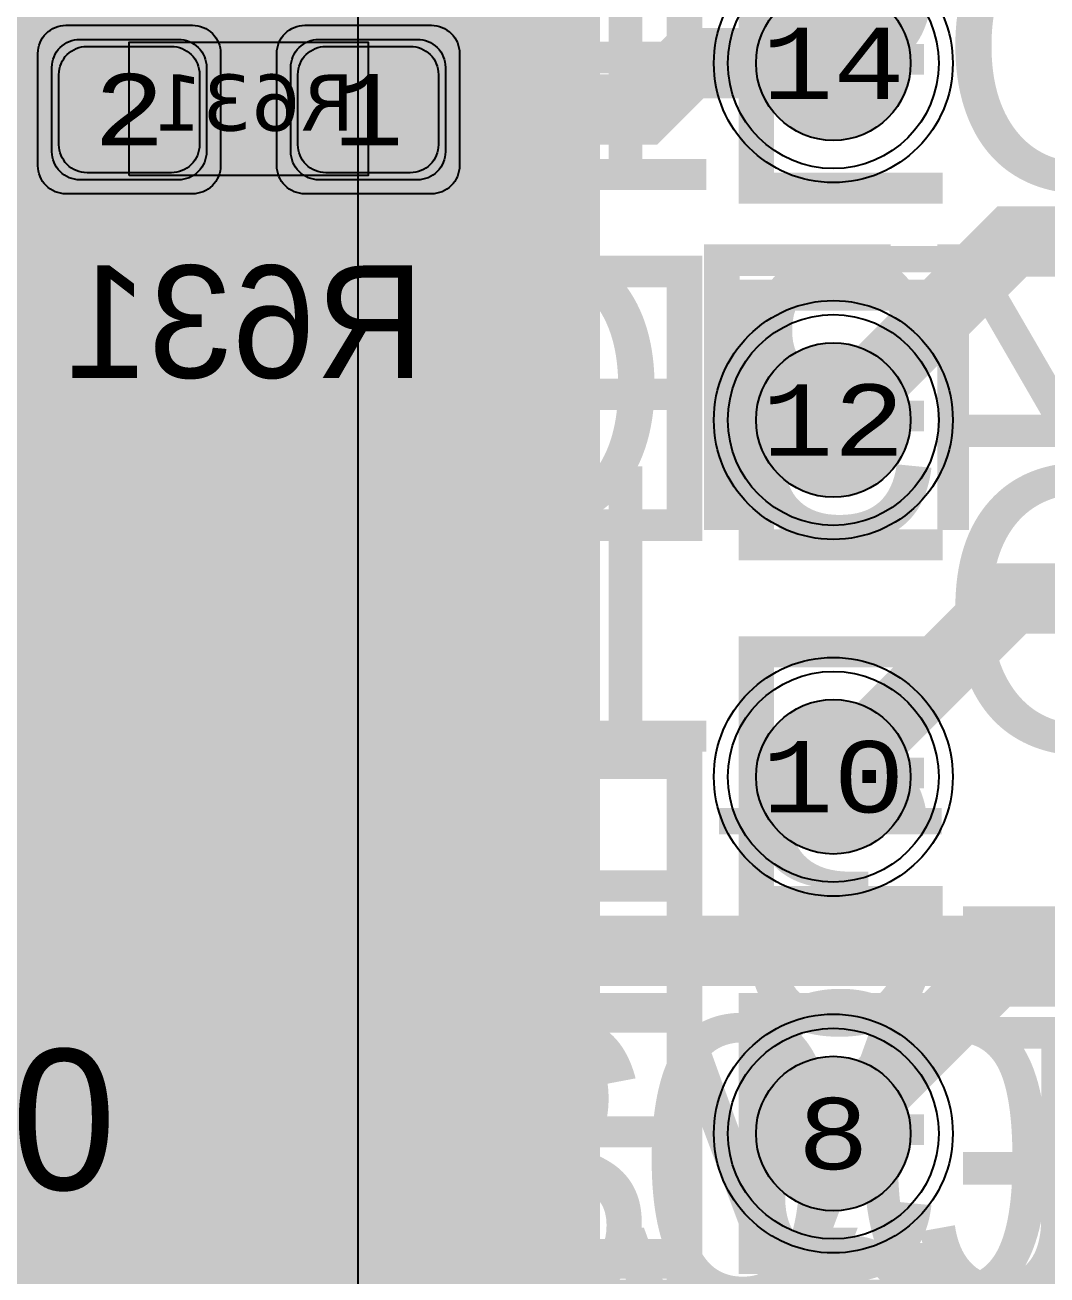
# Model space of a CAD drawing. Extents: x -28 to 199, y -61 to 255.
# Drawn here: x 62.41 to 69.68, y 159.2 to 168.1 of the extents above; entities that cross this region are included whole.
import ezdxf
from ezdxf.enums import TextEntityAlignment as Align

# ---------------------------------------------------------------- set-up
doc = ezdxf.new("R2010")
doc.units = 0
doc.header["$MEASUREMENT"] = 0
for name, color, linetype in [('ASSEMBLY_OUTLINES_BTM', 191, 'CONTINUOUS'), ('ASSEMBLY_OUTLINES_TOP', 102, 'CONTINUOUS'), ('ASSEMBLY_PART_NUMBERS_BTM', 191, 'CONTINUOUS'), ('ASSEMBLY_PART_NUMBERS_TOP', 102, 'CONTINUOUS'), ('ASSEMBLY_REF_DES_BTM', 191, 'CONTINUOUS'), ('DRILL_DRAWING', 21, 'CONTINUOUS'), ('GENERATED_SILKSCREEN_BTM', 255, 'CONTINUOUS'), ('GENERATED_SILKSCREEN_TOP', 140, 'CONTINUOUS'), ('PART_HOLES_LAYER_2', 30, 'CONTINUOUS'), ('PART_HOLES_LAYER_3', 30, 'CONTINUOUS'), ('PART_HOLES_LAYER_BOTTOM', 30, 'CONTINUOUS'), ('PART_HOLES_LAYER_TOP', 30, 'CONTINUOUS'), ('PART_PADS_LAYER_2', 230, 'CONTINUOUS'), ('PART_PADS_LAYER_3', 81, 'CONTINUOUS'), ('PART_PADS_LAYER_BOTTOM', 10, 'CONTINUOUS'), ('PART_PADS_LAYER_TOP', 150, 'CONTINUOUS'), ('PART_PADS_SMD_BTM', 10, 'CONTINUOUS'), ('PIN_NUMBERS_BTM', 8, 'CONTINUOUS'), ('PIN_NUMBERS_TOP', 8, 'CONTINUOUS'), ('PLACEMENT_OUTLINES_BTM', 222, 'CONTINUOUS'), ('PLACEMENT_OUTLINES_TOP', 130, 'CONTINUOUS'), ('PLANE_DATA_LAYER_BOTTOM', 10, 'CONTINUOUS'), ('PLANE_DATA_LAYER_TOP', 150, 'CONTINUOUS'), ('PLANE_SHAPES_LAYER_2', 230, 'CONTINUOUS'), ('PLANE_SHAPES_LAYER_3', 81, 'CONTINUOUS'), ('PLANE_SHAPES_LAYER_BOTTOM', 10, 'CONTINUOUS'), ('PLANE_SHAPES_LAYER_TOP', 150, 'CONTINUOUS'), ('SILKSCREEN_OUTLINES_BTM', 211, 'CONTINUOUS'), ('SILKSCREEN_OUTLINES_TOP', 150, 'CONTINUOUS'), ('SILKSCREEN_REF_DES_BTM', 211, 'CONTINUOUS'), ('SILKSCREEN_REF_DES_TOP', 150, 'CONTINUOUS'), ('SOLDERMASK_PADS_BTM', 12, 'CONTINUOUS'), ('SOLDERMASK_PADS_TOP', 180, 'CONTINUOUS'), ('SOLDERPASTE_PADS_BTM', 12, 'CONTINUOUS'), ('TRACES_LAYER_BOTTOM', 10, 'CONTINUOUS'), ('TRACES_LAYER_TOP', 150, 'CONTINUOUS')]:
    doc.layers.add(name, color=color, linetype=linetype)
doc.styles.add('COURIER_NEW', font='COUR.TTF')
doc.styles.add('VERDANA', font='verdana.TTF')
doc.styles.add('VERIBEST_GERBER_0', font='txt')

msp = doc.modelspace()

# ---------------------------------------------------------------- hatches: boundary and pattern name
at = {"layer": 'PART_HOLES_LAYER_2'}
h = msp.add_hatch(color=256, dxfattribs=at)
edge = h.paths.add_edge_path()
edge.add_arc((68.16, 167.83), 0.55, 0, 360)
h = msp.add_hatch(color=256, dxfattribs=at)
edge = h.paths.add_edge_path()
edge.add_arc((68.16, 165.29), 0.55, 0, 360)
h = msp.add_hatch(color=256, dxfattribs=at)
edge = h.paths.add_edge_path()
edge.add_arc((68.16, 162.75), 0.55, 0, 360)
h = msp.add_hatch(color=256, dxfattribs=at)
edge = h.paths.add_edge_path()
edge.add_arc((68.16, 160.21), 0.55, 0, 360)
at = {"layer": 'PART_HOLES_LAYER_3'}
h = msp.add_hatch(color=256, dxfattribs=at)
edge = h.paths.add_edge_path()
edge.add_arc((68.16, 167.83), 0.55, 0, 360)
h = msp.add_hatch(color=256, dxfattribs=at)
edge = h.paths.add_edge_path()
edge.add_arc((68.16, 165.29), 0.55, 0, 360)
h = msp.add_hatch(color=256, dxfattribs=at)
edge = h.paths.add_edge_path()
edge.add_arc((68.16, 162.75), 0.55, 0, 360)
h = msp.add_hatch(color=256, dxfattribs=at)
edge = h.paths.add_edge_path()
edge.add_arc((68.16, 160.21), 0.55, 0, 360)
at = {"layer": 'PART_HOLES_LAYER_BOTTOM'}
h = msp.add_hatch(color=256, dxfattribs=at)
edge = h.paths.add_edge_path()
edge.add_arc((68.16, 167.83), 0.55, 0, 360)
h = msp.add_hatch(color=256, dxfattribs=at)
edge = h.paths.add_edge_path()
edge.add_arc((68.16, 165.29), 0.55, 0, 360)
h = msp.add_hatch(color=256, dxfattribs=at)
edge = h.paths.add_edge_path()
edge.add_arc((68.16, 162.75), 0.55, 0, 360)
h = msp.add_hatch(color=256, dxfattribs=at)
edge = h.paths.add_edge_path()
edge.add_arc((68.16, 160.21), 0.55, 0, 360)
at = {"layer": 'PART_HOLES_LAYER_TOP'}
h = msp.add_hatch(color=256, dxfattribs=at)
edge = h.paths.add_edge_path()
edge.add_arc((68.16, 167.83), 0.55, 0, 360)
h = msp.add_hatch(color=256, dxfattribs=at)
edge = h.paths.add_edge_path()
edge.add_arc((68.16, 165.29), 0.55, 0, 360)
h = msp.add_hatch(color=256, dxfattribs=at)
edge = h.paths.add_edge_path()
edge.add_arc((68.16, 162.75), 0.55, 0, 360)
h = msp.add_hatch(color=256, dxfattribs=at)
edge = h.paths.add_edge_path()
edge.add_arc((68.16, 160.21), 0.55, 0, 360)
at = {"layer": 'PLANE_DATA_LAYER_BOTTOM'}
h = msp.add_hatch(color=256, dxfattribs=at)
h.paths.add_polyline_path([(65.75, 160.0762, -0.414213562373095), (65.6738, 160), (52.4762, 160, -0.414213562373095), (52.4, 160.0762), (52.4, 160.717153, 0.1989122151386167), (52.253553, 161.070706), (47.368451, 165.955808, -0.1989099556854013), (47.346133, 166.009689), (47.346133, 184.1738, -0.414213562373095), (47.422333, 184.25), (53.4238, 184.25, -0.414213562373095), (53.5, 184.1738), (53.5, 179.000008, 0.414213562373095), (53.500008, 179), (56.6738, 179, -0.414213562373095), (56.75, 178.9238), (56.75, 171.750008, 0.414213562373095), (56.750008, 171.75), (58.4238, 171.75, -0.414213562373095), (58.5, 171.6738), (58.5, 165.500008, 0.414213562373095), (58.500008, 165.5), (65.6738, 165.5, -0.414213562373095), (65.75, 165.4238)], flags=0)
h.paths.add_polyline_path([(47.5, 168.25, -0.9999999999999999), (49.5, 168.25, -0.9999999999999999)], flags=0)
h.paths.add_polyline_path([(47.5, 172.5, -0.9999999999999999), (49.5, 172.5, -0.9999999999999999)], flags=0)
h.paths.add_polyline_path([(47.5, 176.75, -0.9999999999999999), (49.5, 176.75, -0.9999999999999999)], flags=0)
h.paths.add_polyline_path([(47.5, 182, -0.9999999999999999), (49.5, 182, -0.9999999999999999)], flags=0)
at = {"layer": 'PLANE_DATA_LAYER_TOP'}
h = msp.add_hatch(color=256, dxfattribs=at)
h.paths.add_polyline_path([(86.463448, 185.473835, -0.1989099556854013), (86.44113, 185.419954), (76.797091, 175.775915, 0.1989122151386141), (76.650644, 175.422362), (76.650644, 172.0512, -0.414213562373095), (76.574444, 171.975), (76.559079, 171.975, -0.3496023543748377), (76.484808, 172.034161, 0.5130308321652396), (75.585987, 172.411269, -0.1385740107174437), (75.546107, 172.4), (75.273, 172.4, 0.1989122151386089), (74.919447, 172.253553), (74.867276, 172.201382, -0.1989133663344342), (74.813394, 172.179064), (73.0762, 172.179064, -0.414213562373095), (73, 172.255264), (73, 177.999992, 0.414213562373095), (72.999992, 178), (66.250008, 178, 0.414213562373095), (66.25, 177.999992), (66.25, 172.17423, -0.2644198350149006), (66.212766, 172.108747, 0.0622368132861753), (66.114895, 172.032618), (64.037581, 169.955303, 0.1989122151386089), (63.891134, 169.60175), (63.891134, 163.701765, -0.1989099556853327), (63.868816, 163.647884), (62.49325, 162.272318, -0.1989133663345028), (62.439368, 162.25), (50.8262, 162.25, -0.414213562373095), (50.75, 162.3262), (50.75, 162.9238, -0.414213562373095), (50.8262, 163), (51.65, 163, 0.414213562373095), (52.1, 163.45), (52.1, 164.55, 0.414213562373095), (51.65, 165), (50.8262, 165, -0.414213562373095), (50.75, 165.0762), (50.75, 165.249992, 0.414213562373095), (50.749992, 165.25), (45.592317, 165.25, -0.27336965403349), (45.52557, 165.289441, 0.4661354856309689), (44.623957, 165.467539, -0.6297856695914315), (44.5, 165.526916), (44.5, 166.465411, -0.414213562373095), (44.5762, 166.541611), (45.726869, 166.541611, 0.198912215138622), (46.080422, 166.688058), (47.408969, 168.016605, -0.5745546308790374), (47.536286, 167.983064, 3.3778190211340116), (47.863697, 169.021439, -0.6341075319548196), (47.739011, 169.080223), (47.739011, 171.669777, -0.6341075319548197), (47.863697, 171.728561, 2.1211046100404554), (47.863697, 173.271439, -0.6341075319548196), (47.739011, 173.330223), (47.739011, 175.919777, -0.6341075319548197), (47.863697, 175.978561, 2.1211046100404554), (47.863697, 177.521439, -0.6341075319548196), (47.739011, 177.580223), (47.739011, 177.63997, -0.1989099556853499), (47.761329, 177.693851), (54.79516, 184.727682, -0.1989133663344858), (54.849042, 184.75), (70.499992, 184.75, 0.414213562373095), (70.5, 184.750008), (70.5, 186.262529, -0.679246768798684), (70.631697, 186.314745, 2.5221309401857095), (70.631697, 187.685255, -0.679246768798684), (70.5, 187.737471), (70.5, 188.802529, -0.6792467687985848), (70.631697, 188.854745, 2.522130940185749), (70.631697, 190.225255, -0.679246768798684), (70.5, 190.277471), (70.5, 192.382365, -0.414213562373095), (70.5762, 192.458565), (75.378436, 192.458565, 0.1989122151386141), (75.731989, 192.605012), (77.354659, 194.227682, -0.198913366334503), (77.408541, 194.25), (80.573834, 194.25, -0.7996942034350105), (80.606523, 194.104968, 0.2895657790381564), (79.75, 192.75, 0.9999999999999999), (82.75, 192.75, 0.2895657790381564), (81.893477, 194.104968, -0.7996942034350105), (81.926166, 194.25), (84.073834, 194.25, -0.7996942034350105), (84.106523, 194.104968, 0.2895657790381564), (83.25, 192.75, 0.9999999999999999), (86.25, 192.75, 0.2895657790381564), (85.393477, 194.104968, -0.7996942034350105), (85.426166, 194.25), (86.203745, 194.25, -0.198913366334503), (86.257627, 194.227682), (86.44113, 194.044179, -0.1989099556854013), (86.463448, 193.990298)], flags=0)
h.paths.add_polyline_path([(54.4, 180.5, -0.9999999999999999), (55.6, 180.5, -0.9999999999999999)], flags=0)
h.paths.add_polyline_path([(57.774763, 179.999693, -0.6213993882361923), (57.717303, 180.123665, 3.4065579684257754), (57.101959, 179.91855, -0.6213955599504086), (57.130374, 179.784897, 5.713872496407954)], flags=0)
h.paths.add_polyline_path([(58.65, 180.5, -0.9999999999999999), (59.85, 180.5, -0.9999999999999999)], flags=0)
h.paths.add_polyline_path([(57.25, 175.5, -0.9999999999999999), (60.25, 175.5, -0.9999999999999999)], flags=0)
h.paths.add_polyline_path([(59, 168.5, -0.9999999999999999), (61, 168.5, -0.9999999999999999)], flags=0)
h.paths.add_polyline_path([(59.25, 179, -0.9999999999999999), (61.25, 179, -0.9999999999999999)], flags=0)
h.paths.add_polyline_path([(60, 173.5, -0.9999999999999999), (62, 173.5, -0.9999999999999999)], flags=0)
h.paths.add_polyline_path([(60.9, 167.5, -0.9999999999999999), (62.1, 167.5, -0.9999999999999999)], flags=0)
h.paths.add_polyline_path([(60.9, 171.5, -0.9999999999999999), (62.1, 171.5, -0.9999999999999999)], flags=0)
h.paths.add_polyline_path([(60.9, 180.5, -0.9999999999999999), (62.1, 180.5, -0.9999999999999999)], flags=0)
h.paths.add_polyline_path([(63.648041, 179.91855, 3.4065579684257754), (63.032697, 180.123665, -0.6213993882361925), (62.975237, 179.999693, 5.713872496407954), (63.619626, 179.784897, -0.6213955599504087)], flags=0)
h.paths.add_polyline_path([(74, 179.25, -0.9999999999999999), (76, 179.25, -0.9999999999999999)], flags=0)
h.paths.add_polyline_path([(76.5, 179.25, -0.9999999999999999), (78.5, 179.25, -0.9999999999999999)], flags=0)
h.paths.add_polyline_path([(78, 181, -0.9999999999999999), (81, 181, -0.9999999999999999)], flags=0)
h.paths.add_polyline_path([(80.25, 187, -0.9999999999999999), (83.25, 187, -0.9999999999999999)], flags=0)
at = {"layer": 'PLANE_SHAPES_LAYER_2'}
h = msp.add_hatch(color=256, dxfattribs=at)
h.paths.add_polyline_path([(169.5, 129.25), (149.5, 129.25), (142.25, 122), (142.25, 90.5), (147.5, 90.5), (147.5, 80), (154, 80), (154, 69.25), (131.75, 69.25), (131.75, 73.25), (121.25, 73.25), (121.25, 81), (110.5, 81), (110.5, 125.75), (106.5, 125.75), (106.5, 128.75), (93.5, 128.75), (93.5, 120.25), (91.75, 120.25), (91.75, 121.5), (80, 121.5), (80, 118.25), (73.25, 118.25), (73.25, 124.5), (67.5, 124.5), (67.5, 128), (57.75, 128), (57.75, 120.25), (55.25, 120.25), (55.25, 121.5), (47.5, 121.5), (47.5, 119), (35, 119), (35, 134.75), (32.75, 134.75), (32.75, 159.75), (29.25, 159.75), (29.25, 175.25), (22.5, 175.25), (22.5, 195.25), (17.25, 195.25), (17.25, 198), (22.5, 198), (22.5, 216.5), (40.25, 216.5), (40.25, 235.5), (54.5, 235.5), (54.5, 254), (87.25, 254), (87.25, 236.25), (86.25, 236.25), (86.25, 228.75), (81, 228.75), (81, 218.75), (95.25, 218.75), (95.25, 194.5), (87, 194.5), (87, 172), (131.1, 172), (131.1, 208.75), (115.5, 208.75), (115.5, 213.75), (106.75, 213.75), (106.75, 218.75), (110.25, 222.25), (110.25, 226.25), (142.5, 226.25), (142.5, 221.5), (160.5, 221.5), (160.5, 240.75), (169.5, 240.75)])
h.paths.add_polyline_path([(35.5, 149.5), (41.75, 149.5), (41.75, 152), (39.25, 152), (39.25, 154), (37.75, 154), (37.75, 152), (35.5, 152)], flags=16)
h.paths.add_polyline_path([(37.5, 125.75), (37.5, 128.75), (42.75, 128.75), (42.75, 125.75)], flags=16)
h.paths.add_polyline_path([(52, 127.75), (52, 130.75), (54.25, 130.75), (54.25, 127.75)], flags=16)
h.paths.add_polyline_path([(50.75, 219.5), (50.75, 226.5), (71.75, 226.5), (71.75, 219.5)], flags=16)
h.paths.add_polyline_path([(66.5, 150.75), (66.5, 177.5), (72.25, 177.5), (72.25, 150.75)], flags=16)
h.paths.add_polyline_path([(47.25, 185.25), (73, 185.25), (73, 188.25), (70.25, 188.25), (70.25, 191), (47.25, 191)], flags=16)
h.paths.add_polyline_path([(84.5, 208), (84.5, 212.75), (85, 212.75), (85, 208)], flags=16)
h.paths.add_polyline_path([(61.5, 137.25), (87.75, 137.25), (87.75, 140.5), (84.75, 140.5), (84.75, 143), (61.5, 143)], flags=16)
h.paths.add_polyline_path([(88.75, 127), (88.75, 130), (91, 130), (91, 127)], flags=16)
h.paths.add_polyline_path([(85.5, 130.25), (85.5, 132.5), (91, 132.5), (91, 130.25)], flags=16)
h.paths.add_polyline_path([(108.75, 142.25), (135.75, 142.25), (135.75, 145.75), (132.25, 145.75), (132.25, 149), (108.75, 149)], flags=16)
h.paths.add_polyline_path([(114.25, 126.75), (140.75, 126.75), (140.75, 129.75), (137.25, 129.75), (137.25, 133), (114.25, 133)], flags=16)
h.paths.add_polyline_path([(155.25, 180.25), (166.25, 180.25), (166.25, 186.25), (152.25, 186.25), (152.25, 183), (155.25, 183)], flags=16)
at = {"layer": 'PLANE_SHAPES_LAYER_3'}
h = msp.add_hatch(color=256, dxfattribs=at)
h.paths.add_polyline_path([(169.5, 129.25), (149.5, 129.25), (142.25, 122), (142.25, 90.5), (147.5, 90.5), (147.5, 80), (154, 80), (154, 69.25), (131.75, 69.25), (131.75, 73.25), (121.25, 73.25), (121.25, 81), (110.5, 81), (110.5, 125.75), (106.5, 125.75), (106.5, 128.75), (93.5, 128.75), (93.5, 120.25), (91.75, 120.25), (91.75, 121.5), (80, 121.5), (80, 118.25), (73.25, 118.25), (73.25, 124.5), (67.5, 124.5), (67.5, 127.75), (58.25, 127.75), (58.25, 130.25), (88.75, 130.25), (88.75, 127), (91, 127), (91, 132.5), (55, 132.5), (55, 131.25), (52, 131.25), (52, 127.75), (55, 127.75), (55, 127.25), (57.75, 127.25), (57.75, 120.25), (55.25, 120.25), (55.25, 121.5), (47.5, 121.5), (47.5, 119), (35, 119), (35, 134.75), (32.75, 134.75), (32.75, 159.75), (29.25, 159.75), (29.25, 175.25), (22.5, 175.25), (22.5, 195.25), (17.25, 195.25), (17.25, 198), (22.5, 198), (22.5, 216.5), (40.25, 216.5), (40.25, 235.5), (54.5, 235.5), (54.5, 254), (87.25, 254), (87.25, 236.25), (86.25, 236.25), (86.25, 228.75), (81, 228.75), (81, 218.75), (95.25, 218.75), (95.25, 194.5), (87, 194.5), (87, 172), (131.1, 172), (131.1, 208.75), (115.5, 208.75), (115.5, 213.75), (106.75, 213.75), (106.75, 218.75), (110.25, 222.25), (110.25, 226.25), (142.5, 226.25), (142.5, 221.5), (160.5, 221.5), (160.5, 240.75), (169.5, 240.75)])
h.paths.add_polyline_path([(35.5, 149.5), (41.75, 149.5), (41.75, 152), (39.25, 152), (39.25, 154), (37.75, 154), (37.75, 152), (35.5, 152)], flags=16)
h.paths.add_polyline_path([(37.5, 125.75), (37.5, 128.75), (42.75, 128.75), (42.75, 125.75)], flags=16)
h.paths.add_polyline_path([(50.75, 219.5), (50.75, 226.5), (71.75, 226.5), (71.75, 219.5)], flags=16)
h.paths.add_polyline_path([(66.5, 150.75), (66.5, 177.5), (72.25, 177.5), (72.25, 150.75)], flags=16)
h.paths.add_polyline_path([(47.25, 185.25), (73, 185.25), (73, 188.25), (70.25, 188.25), (70.25, 191), (47.25, 191)], flags=16)
h.paths.add_polyline_path([(84.5, 208), (84.5, 212.75), (85, 212.75), (85, 208)], flags=16)
h.paths.add_polyline_path([(61.5, 137.25), (87.75, 137.25), (87.75, 140.5), (84.75, 140.5), (84.75, 143), (61.5, 143)], flags=16)
h.paths.add_polyline_path([(108.75, 142.25), (135.75, 142.25), (135.75, 145.75), (132.25, 145.75), (132.25, 149), (108.75, 149)], flags=16)
h.paths.add_polyline_path([(114.25, 126.75), (140.75, 126.75), (140.75, 129.75), (137.25, 129.75), (137.25, 133), (114.25, 133)], flags=16)
h.paths.add_polyline_path([(155.25, 180.25), (166.25, 180.25), (166.25, 186.25), (152.25, 186.25), (152.25, 183), (155.25, 183)], flags=16)

# ---------------------------------------------------------------- linework, layer by layer
at = {"layer": 'ASSEMBLY_OUTLINES_BTM'}
msp.add_lwpolyline([(63.15, 167.03), (63.15, 167.98), (64.85, 167.98), (64.85, 167.03)], close=True, dxfattribs=at)
at = {"layer": 'ASSEMBLY_OUTLINES_TOP', "const_width": 0.2}
msp.add_lwpolyline([(64.78, 147.42), (64.78, 180.62), (74.08, 180.62), (74.08, 147.42)], close=True, dxfattribs=at)
at = {"layer": 'GENERATED_SILKSCREEN_BTM', "const_width": 0.15}
for points in [[(64.292098, 167.980005, 1.22306e-05), (64.292089, 167.979995), (63.707911, 167.979995, 1.22306e-05), (63.707902, 167.980005), (64.292098, 167.980005)], [(64.283844, 167.029995), (63.716156, 167.029995, 1.1642e-05), (63.716164, 167.030005), (64.283836, 167.030005, 1.1642e-05), (64.283844, 167.029995)]]:
    msp.add_lwpolyline(points, format="xyb", dxfattribs=at)
for points in [[(62.7592, 165.6092), (62.7656, 165.6076), (62.7696, 165.6044), (62.7712, 165.5988), (62.772, 165.5924), (62.7712, 165.5868), (62.7696, 165.5812), (62.7656, 165.5772), (62.7592, 165.5764), (62.4472, 165.5764), (62.4416, 165.5772), (62.4368, 165.5812), (62.4344, 165.5868), (62.4336, 165.5924), (62.4344, 165.5988), (62.4368, 165.6044), (62.4416, 165.6076), (62.4472, 165.6092), (62.588, 165.6092), (62.588, 166.3604), (62.5888, 166.366), (62.5912, 166.37), (62.5952, 166.3724), (62.6008, 166.3732), (62.6048, 166.374), (62.6088, 166.374), (62.612, 166.3724), (62.6152, 166.3692), (62.7712, 166.15), (62.7728, 166.1468), (62.7736, 166.1444), (62.7736, 166.1388), (62.7712, 166.134), (62.7672, 166.13), (62.7624, 166.1268), (62.7568, 166.1252), (62.7536, 166.1252), (62.7512, 166.126), (62.7472, 166.1308), (62.6192, 166.31), (62.6192, 165.6092), (62.7592, 165.6092)], [(63.4888, 165.5796), (63.624, 165.6892), (63.6264, 165.6908), (63.628, 165.6932), (63.6288, 165.6956), (63.6288, 165.698), (63.628, 165.7036), (63.6248, 165.7092), (63.6208, 165.7132), (63.616, 165.7164), (63.6104, 165.7172), (63.6048, 165.7156), (63.4744, 165.6092), (63.216, 165.6092), (63.0912, 165.71), (63.0912, 165.8588), (63.2144, 165.9604), (63.3472, 165.9604), (63.3536, 165.962), (63.3576, 165.9652), (63.36, 165.9708), (63.3608, 165.9764), (63.36, 165.982), (63.3576, 165.9868), (63.3536, 165.9908), (63.3472, 165.9924), (63.2144, 165.9924), (63.0912, 166.094), (63.0912, 166.2428), (63.216, 166.3436), (63.4744, 166.3436), (63.6048, 166.2372), (63.6104, 166.2356), (63.616, 166.2364), (63.6208, 166.2388), (63.6248, 166.2436), (63.628, 166.2484), (63.6288, 166.254), (63.6288, 166.2572), (63.628, 166.2596), (63.6264, 166.262), (63.624, 166.2636), (63.4888, 166.3732), (63.4864, 166.374), (63.484, 166.3748), (63.4832, 166.3756), (63.48, 166.3764), (63.2104, 166.3764), (63.2064, 166.3756), (63.2048, 166.3748), (63.2032, 166.374), (63.2, 166.3732), (63.0648, 166.2636), (63.0624, 166.2596), (63.0616, 166.2564), (63.06, 166.254), (63.0592, 166.2508), (63.0592, 166.086), (63.06, 166.0836), (63.0616, 166.078), (63.0624, 166.074), (63.0648, 166.0724), (63.1824, 165.9764), (63.0648, 165.8804), (63.064, 165.8788), (63.0624, 165.8772), (63.0616, 165.8764), (63.0616, 165.8748), (63.06, 165.8692), (63.0592, 165.8668), (63.0592, 165.702), (63.06, 165.698), (63.0616, 165.6948), (63.0624, 165.6916), (63.0648, 165.6892), (63.2, 165.5796), (63.2032, 165.578), (63.204, 165.5772), (63.2064, 165.5772), (63.2072, 165.5764), (63.208, 165.5764), (63.2104, 165.5764), (63.48, 165.5764), (63.4832, 165.5772), (63.4864, 165.578), (63.4888, 165.5796)], [(63.9552, 166.3732), (63.8208, 166.2636), (63.8176, 166.2596), (63.816, 166.2532), (63.8168, 166.2484), (63.8184, 166.2444), (63.8208, 166.2412), (63.8248, 166.238), (63.8288, 166.2356), (63.8328, 166.2348), (63.8368, 166.2348), (63.84, 166.2372), (63.9712, 166.3436), (64.2304, 166.3436), (64.3536, 166.2428), (64.3536, 165.9556), (64.2448, 166.0444), (64.2416, 166.0452), (64.24, 166.046), (64.2392, 166.046), (64.2392, 166.0468), (64.2352, 166.0476), (63.9656, 166.0476), (63.9624, 166.0468), (63.9624, 166.046), (63.9608, 166.046), (63.9584, 166.0452), (63.956, 166.0444), (63.8208, 165.9356), (63.82, 165.9332), (63.8184, 165.9324), (63.8176, 165.9316), (63.8176, 165.93), (63.816, 165.9244), (63.8152, 165.922), (63.8152, 165.702), (63.816, 165.698), (63.8176, 165.6948), (63.8184, 165.6916), (63.8208, 165.6892), (63.9552, 165.5796), (63.9592, 165.578), (63.96, 165.5772), (63.9624, 165.5772), (63.9632, 165.5764), (63.964, 165.5764), (63.9656, 165.5764), (64.2352, 165.5764), (64.2384, 165.5772), (64.2416, 165.578), (64.2448, 165.5796), (64.3792, 165.6892), (64.3816, 165.6908), (64.3824, 165.6916), (64.384, 165.694), (64.3856, 165.6996), (64.3864, 165.702), (64.3864, 166.2508), (64.3856, 166.2548), (64.384, 166.258), (64.3824, 166.2596), (64.3816, 166.2612), (64.3792, 166.2636), (64.2448, 166.3732), (64.2416, 166.374), (64.24, 166.3748), (64.2384, 166.3756), (64.2352, 166.3764), (63.9656, 166.3764), (63.9624, 166.3756), (63.9608, 166.3748), (63.9584, 166.374), (63.9552, 166.3732)], [(64.576, 166.0724), (64.5736, 166.074), (64.5728, 166.078), (64.5712, 166.082), (64.5704, 166.086), (64.5704, 166.2508), (64.5712, 166.2548), (64.5728, 166.2572), (64.5728, 166.2596), (64.5736, 166.2604), (64.5752, 166.2612), (64.576, 166.2628), (64.712, 166.3732), (64.716, 166.3748), (64.7192, 166.3756), (64.7224, 166.3764), (65.1256, 166.3764), (65.1328, 166.3748), (65.1376, 166.3708), (65.1416, 166.366), (65.1432, 166.3604), (65.1432, 165.5924), (65.1416, 165.586), (65.1376, 165.582), (65.1328, 165.5796), (65.1272, 165.5788), (65.1208, 165.5796), (65.1152, 165.582), (65.1112, 165.586), (65.1096, 165.5924), (65.1096, 165.9604), (64.7336, 165.9604), (64.6024, 165.5876), (64.5992, 165.582), (64.5936, 165.5788), (64.588, 165.578), (64.5824, 165.5796), (64.5776, 165.582), (64.5736, 165.586), (64.572, 165.5916), (64.5728, 165.598), (64.704, 165.9708), (64.576, 166.0724)], [(65.1096, 166.3436), (64.7272, 166.3436), (64.6024, 166.2428), (64.6024, 166.094), (64.7272, 165.9924), (65.1096, 165.9924), (65.1096, 166.3436)], [(64.3536, 165.914), (64.3536, 165.71), (64.2304, 165.6092), (63.972, 165.6092), (63.8472, 165.71), (63.8472, 165.914), (63.972, 166.0156), (64.2304, 166.0156), (64.3536, 165.914)]]:
    msp.add_lwpolyline(points, dxfattribs=at)
at = {"layer": 'GENERATED_SILKSCREEN_TOP', "const_width": 0.15}
msp.add_lwpolyline([(64.78, 147.42), (64.78, 180.62), (74.08, 180.62), (74.08, 147.42)], close=True, dxfattribs=at)
for points in [[(62.124, 159.793), (62.514, 159.793), (62.521, 159.794), (62.527, 159.799), (62.53, 159.806), (62.531, 159.813), (62.53, 159.821), (62.527, 159.828), (62.521, 159.832), (62.514, 159.834), (62.338, 159.834), (62.338, 160.773), (62.337, 160.78), (62.334, 160.785), (62.329, 160.788)], [(62.899, 160.652), (63.067, 160.789), (63.071, 160.79), (63.074, 160.791), (63.075, 160.792), (63.079, 160.793), (63.416, 160.793), (63.42, 160.792), (63.421, 160.792), (63.422, 160.791), (63.425, 160.79), (63.429, 160.789), (63.597, 160.652), (63.6, 160.647), (63.601, 160.643), (63.603, 160.64), (63.604, 160.636), (63.604, 159.95), (63.603, 159.947), (63.601, 159.94), (63.6, 159.938), (63.597, 159.934), (63.429, 159.797), (63.425, 159.796), (63.423, 159.795), (63.421, 159.794), (63.419, 159.793), (63.416, 159.793), (63.079, 159.793), (63.075, 159.794), (63.071, 159.795), (63.067, 159.797), (62.899, 159.934), (62.897, 159.936), (62.895, 159.937), (62.893, 159.94), (62.891, 159.947), (62.89, 159.95), (62.89, 160.636), (62.891, 160.64), (62.893, 160.643), (62.895, 160.647), (62.899, 160.652)], [(62.931, 160.626), (62.931, 159.96), (62.99, 159.91), (63.474, 160.699), (63.408, 160.752), (63.085, 160.752), (62.931, 160.626)], [(63.022, 159.884), (63.085, 159.834), (63.408, 159.834), (63.564, 159.96), (63.564, 160.626), (63.505, 160.673), (63.022, 159.884)]]:
    msp.add_lwpolyline(points, dxfattribs=at)
at = {"layer": 'PART_HOLES_LAYER_2'}
for centre in [(68.16, 167.83), (68.16, 165.29), (68.16, 162.75), (68.16, 160.21)]:
    msp.add_circle(centre, 0.55, dxfattribs=at)
at = {"layer": 'PART_HOLES_LAYER_3'}
for centre in [(68.16, 167.83), (68.16, 165.29), (68.16, 162.75), (68.16, 160.21)]:
    msp.add_circle(centre, 0.55, dxfattribs=at)
at = {"layer": 'PART_HOLES_LAYER_BOTTOM'}
for centre in [(68.16, 167.83), (68.16, 165.29), (68.16, 162.75), (68.16, 160.21)]:
    msp.add_circle(centre, 0.55, dxfattribs=at)
at = {"layer": 'PART_HOLES_LAYER_TOP'}
for centre in [(68.16, 167.83), (68.16, 165.29), (68.16, 162.75), (68.16, 160.21)]:
    msp.add_circle(centre, 0.55, dxfattribs=at)
at = {"layer": 'PART_PADS_LAYER_2'}
for centre in [(68.16, 167.83), (68.16, 165.29), (68.16, 162.75), (68.16, 160.21)]:
    msp.add_circle(centre, 0.75, dxfattribs=at)
at = {"layer": 'PART_PADS_LAYER_3'}
for centre in [(68.16, 167.83), (68.16, 165.29), (68.16, 162.75), (68.16, 160.21)]:
    msp.add_circle(centre, 0.75, dxfattribs=at)
at = {"layer": 'PART_PADS_LAYER_BOTTOM'}
for centre in [(68.16, 167.83), (68.16, 165.29), (68.16, 162.75), (68.16, 160.21)]:
    msp.add_circle(centre, 0.75, dxfattribs=at)
at = {"layer": 'PART_PADS_LAYER_TOP'}
for centre in [(68.16, 167.83), (68.16, 165.29), (68.16, 162.75), (68.16, 160.21)]:
    msp.add_circle(centre, 0.75, dxfattribs=at)
at = {"layer": 'PART_PADS_SMD_BTM'}
for points in [[(63.7, 167.2, -0.4142135624), (63.5, 167), (62.8, 167, -0.4142135624), (62.6, 167.2), (62.6, 167.8, -0.4142135624), (62.8, 168), (63.5, 168, -0.4142135624), (63.7, 167.8)], [(65.4, 167.2, -0.4142135624), (65.2, 167), (64.5, 167, -0.4142135624), (64.3, 167.2), (64.3, 167.8, -0.4142135624), (64.5, 168), (65.2, 168, -0.4142135624), (65.4, 167.8)]]:
    msp.add_lwpolyline(points, format="xyb", close=True, dxfattribs=at)
at = {"layer": 'PLACEMENT_OUTLINES_BTM'}
msp.add_lwpolyline([(63.15, 167.03), (63.15, 167.98), (64.85, 167.98), (64.85, 167.03)], close=True, dxfattribs=at)
at = {"layer": 'PLACEMENT_OUTLINES_TOP'}
msp.add_lwpolyline([(64.78, 147.42), (64.78, 180.62), (74.08, 180.62), (74.08, 147.42)], close=True, dxfattribs=at)
at = {"layer": 'PLANE_SHAPES_LAYER_BOTTOM'}
msp.add_solid([(56, 160), (65.75, 160), (56, 165.5), (65.75, 165.5)], dxfattribs=at)
at = {"layer": 'PLANE_SHAPES_LAYER_TOP'}
msp.add_solid([(50.75, 162.25), (66.25, 162.25), (50.75, 171), (66.25, 171)], dxfattribs=at)
at = {"layer": 'SILKSCREEN_OUTLINES_BTM'}
msp.add_lwpolyline([(63.15, 167.03), (63.15, 167.98), (64.85, 167.98), (64.85, 167.03)], close=True, dxfattribs=at)
at = {"layer": 'SILKSCREEN_OUTLINES_TOP'}
msp.add_lwpolyline([(64.78, 147.42), (64.78, 180.62), (74.08, 180.62), (74.08, 147.42)], close=True, dxfattribs=at)
at = {"layer": 'SOLDERMASK_PADS_BTM'}
for points in [[(63.8, 167.1, -0.4142135624), (63.6, 166.9), (62.7, 166.9, -0.4142135624), (62.5, 167.1), (62.5, 167.9, -0.4142135624), (62.7, 168.1), (63.6, 168.1, -0.4142135624), (63.8, 167.9)], [(65.5, 167.1, -0.4142135624), (65.3, 166.9), (64.4, 166.9, -0.4142135624), (64.2, 167.1), (64.2, 167.9, -0.4142135624), (64.4, 168.1), (65.3, 168.1, -0.4142135624), (65.5, 167.9)]]:
    msp.add_lwpolyline(points, format="xyb", close=True, dxfattribs=at)
for centre in [(68.16, 167.83), (68.16, 165.29), (68.16, 162.75), (68.16, 160.21)]:
    msp.add_circle(centre, 0.85, dxfattribs=at)
at = {"layer": 'SOLDERMASK_PADS_TOP'}
for centre in [(68.16, 167.83), (68.16, 165.29), (68.16, 162.75), (68.16, 160.21)]:
    msp.add_circle(centre, 0.85, dxfattribs=at)
at = {"layer": 'SOLDERPASTE_PADS_BTM'}
for points in [[(63.65, 167.25, -0.4142135624), (63.45, 167.05), (62.85, 167.05, -0.4142135624), (62.65, 167.25), (62.65, 167.75, -0.4142135624), (62.85, 167.95), (63.45, 167.95, -0.4142135624), (63.65, 167.75)], [(65.35, 167.25, -0.4142135624), (65.15, 167.05), (64.55, 167.05, -0.4142135624), (64.35, 167.25), (64.35, 167.75, -0.4142135624), (64.55, 167.95), (65.15, 167.95, -0.4142135624), (65.35, 167.75)]]:
    msp.add_lwpolyline(points, format="xyb", close=True, dxfattribs=at)
at = {"layer": 'TRACES_LAYER_BOTTOM', "const_width": 0.5}
for points in [[(74.15, 169), (74.1, 169), (71.66, 166.56), (69.43, 166.56), (68.16, 165.29)], [(64.85, 167.5), (66.803, 167.5), (67.133, 167.83), (68.16, 167.83)], [(61.5, 167.5), (63.15, 167.5)], [(74.15, 165.5), (74.1, 165.5), (72.62, 164.02), (69.43, 164.02), (68.16, 162.75)], [(74.15, 162), (74.1, 162), (73.462709, 161.362709), (69.312709, 161.362709), (68.16, 160.21)]]:
    msp.add_lwpolyline(points, dxfattribs=at)
at = {"layer": 'TRACES_LAYER_TOP', "const_width": 0.5}
for points in [[(99.46, 219.25), (100.405869, 218.304131), (100.405869, 213.589393), (98.209661, 211.393185), (96.092198, 211.393185), (85.674578, 200.975565), (85.674578, 195.517837), (86.963448, 194.228967), (86.963448, 185.235166), (77.150644, 175.422362), (77.150644, 167.239754), (71.42229, 161.5114), (64.234504, 161.5114), (62.941395, 160.218291), (53.422972, 160.218291), (52.623832, 159.419151), (52.623832, 155.767669), (50.106163, 153.25), (48.85, 153.25)], [(89, 182.25), (85.993091, 182.25), (77.800644, 174.057553), (77.800644, 166.970515), (72.465382, 161.635253), (72.465382, 159.626032), (71.758279, 158.918929), (63.250942, 158.918929), (62.637028, 159.532843), (60.072843, 159.532843), (59.04, 158.5)], [(40, 155.1), (50.512049, 155.1), (51.865802, 156.453753), (51.865802, 161.129976), (52.219355, 161.483529), (62.411567, 161.483529), (64.391134, 163.463096), (64.391134, 169.60175), (66.468448, 171.679064), (75.052064, 171.679064), (75.273, 171.9), (75.9, 171.9)]]:
    msp.add_lwpolyline(points, dxfattribs=at)

# ---------------------------------------------------------------- texts
at = {"layer": 'ASSEMBLY_PART_NUMBERS_BTM', "style": 'VERIBEST_GERBER_0', "text_generation_flag": 2}
msp.add_text('ERJ-3EKF2000V', height=2.032, rotation=90, dxfattribs=at).set_placement((60.96, 183), align=Align.TOP_LEFT)
for s, p in [('ERJ-3EKF2700V', (75, 169.79)), ('ERJ-3EKF6200V', (64, 168.96)), ('ERJ-3EKF2000V', (75, 166.46)), ('ERJ-3EKF2700V', (64, 164.96)), ('ERJ-3EKF2000V', (75, 162.96)), ('ERJ-3EKF2000V', (75, 161.21)), ('ERJ-3EKF2000V', (75, 159.46))]:
    msp.add_text(s, height=2.032, dxfattribs=at).set_placement(p, align=Align.TOP_LEFT)
at = {"layer": 'ASSEMBLY_PART_NUMBERS_TOP', "style": 'VERIBEST_GERBER_0'}
for s, p in [('TP-1_OSC_OSC', (61.5, 168.96)), ('CL21B225KOFNNNE', (39.75, 168.79)), ('CL21B225KOFNNNE', (50.25, 166.54)), ('TP-1_OSC_OSC', (61.5, 164.96)), ('GRM1885C1H101JA01D', (36, 163.21)), ('ERJ-3GEY0R00V', (50, 161.04)), ('SPC02SVJN-RC-3POS', (56.5, 161.04)), ('ERJ-3GEY0R00V', (46.75, 159.54))]:
    msp.add_text(s, height=2.032, dxfattribs=at).set_placement(p, align=Align.TOP_LEFT)
at = {"layer": 'ASSEMBLY_REF_DES_BTM', "style": 'VERDANA', "text_generation_flag": 2}
msp.add_text('R631', height=0.4, dxfattribs=at).set_placement((64.75, 167.75), align=Align.TOP_LEFT)
at = {"layer": 'DRILL_DRAWING', "style": 'VERIBEST_GERBER_0'}
for s, p in [('E', (68.16, 167.83)), ('E', (68.16, 165.29)), ('E', (68.16, 162.75)), ('E', (68.16, 160.21)), ('T', (62.25, 158.5))]:
    msp.add_text(s, height=2, dxfattribs=at).set_placement(p, align=Align.MIDDLE_CENTER)
at = {"layer": 'PIN_NUMBERS_BTM', "style": 'COURIER_NEW'}
for s, p in [('14', (68.16, 167.83)), ('2', (63.15, 167.5)), ('1', (64.85, 167.5)), ('12', (68.16, 165.29)), ('10', (68.16, 162.75)), ('8', (68.16, 160.21))]:
    msp.add_text(s, height=0.508, dxfattribs=at).set_placement(p, align=Align.MIDDLE_CENTER)
at = {"layer": 'PIN_NUMBERS_TOP', "style": 'COURIER_NEW'}
for s, p in [('14', (68.16, 167.83)), ('2', (63.15, 167.5)), ('1', (64.85, 167.5)), ('12', (68.16, 165.29)), ('10', (68.16, 162.75)), ('8', (68.16, 160.21))]:
    msp.add_text(s, height=0.508, dxfattribs=at).set_placement(p, align=Align.MIDDLE_CENTER)
at = {"layer": 'SILKSCREEN_REF_DES_BTM', "style": 'VERIBEST_GERBER_0', "text_generation_flag": 2}
msp.add_text('R631', height=0.8, dxfattribs=at).set_placement((65.25, 166.39), align=Align.TOP_LEFT)
at = {"layer": 'SILKSCREEN_REF_DES_TOP', "style": 'VERIBEST_GERBER_0'}
msp.add_text('J10', height=1, dxfattribs=at).set_placement((60.9, 160.81), align=Align.TOP_LEFT)

doc.saveas('drawing.dxf')
